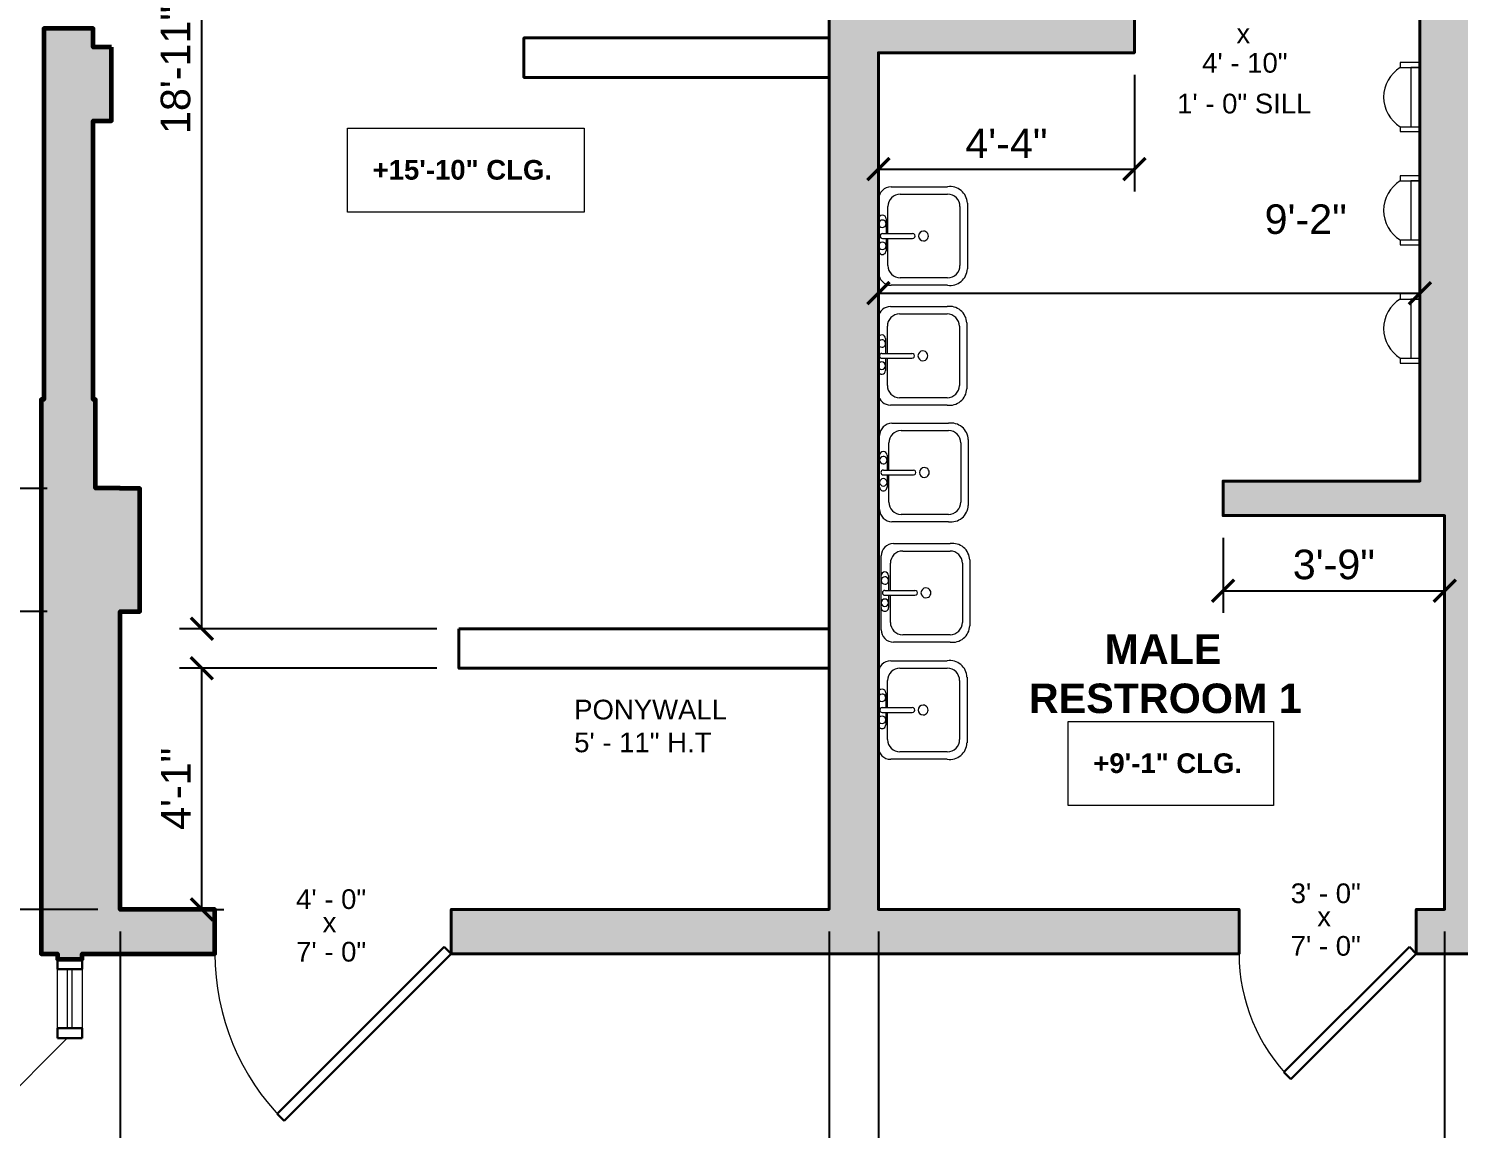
# Model space of a CAD drawing. Header units: inches. Extents: x -2078 to 106214, y -964 to 6385.
# Drawn here: x 17838.6 to 18129.1, y 4004.2 to 4227.8 of the extents above; entities that cross this region are included whole.
import ezdxf

# ---------------------------------------------------------------- set-up
doc = ezdxf.new("R2010")
doc.units = ezdxf.units.IN
doc.header["$MEASUREMENT"] = 0
for name, color, linetype, lineweight in [('A-ANNO', 2, 'Continuous', 5), ('A-ANNO-DIMS', 1, 'Continuous', 9), ('A-DOOR', 1, 'Continuous', 18), ('A-FIXT', 150, 'Continuous', 9), ('A-GLAZ-CURT', 52, 'Continuous', 9), ('A-GLAZ-CWMG', 51, 'Continuous', 9), ('A-WALL', 3, 'Continuous', 40)]:
    doc.layers.add(name, color=color, linetype=linetype, lineweight=lineweight)
doc.layers.add('A-HATCH', color=9, linetype='Continuous')
doc.styles.add('Arial_1', font='arial.ttf', dxfattribs={"height": 0.0625})
doc.styles.add('Arial_2', font='arial.ttf', dxfattribs={"height": 3})
doc.styles.add('Arial_B', font='arialbd.ttf', dxfattribs={"height": 4.5})
doc.styles.add('Arial_B_1', font='arialbd.ttf', dxfattribs={"height": 3})
doc.styles.add('Jay Cad', font='arial.ttf', dxfattribs={"height": 0.125})
doc.styles.add('JC', font='arial.ttf', dxfattribs={"height": 0.125})
doc.dimstyles.new('Jay Cad - DIMS', dxfattribs={"dimtxt": 0.125, "dimasz": 0.09375, "dimexe": 0.09375, "dimexo": 0.09375, "dimgap": 0.046875, "dimtad": 1, "dimdec": 1, "dimzin": 0, "dimdsep": 46, "dimlunit": 4, "dimtxsty": 'Jay Cad', "dimblk": 'ARCHTICK', "dimcen": 0.09, "dimclrd": 1, "dimclre": 1, "dimclrt": 256, "dimadec": 0, "dimazin": 0, "dimtfac": 1, "dimtdec": 1, "dimtofl": 0, "dimtmove": 1, "dimatfit": 3, "dimfxl": 1, "dimtolj": 1, "dimtzin": 0, "dimarcsym": 0})
doc.dimstyles.new('JC-DIMS', dxfattribs={"dimtxt": 0.125, "dimasz": 0.09375, "dimexe": 0.09375, "dimexo": 0.09375, "dimgap": 0.046875, "dimtad": 1, "dimdec": 1, "dimzin": 0, "dimdsep": 46, "dimlunit": 4, "dimtxsty": 'JC', "dimblk": 'ARCHTICK', "dimcen": 0.09, "dimclrd": 1, "dimclre": 1, "dimclrt": 256, "dimadec": 0, "dimazin": 0, "dimtfac": 1, "dimtdec": 1, "dimtofl": 0, "dimtmove": 1, "dimatfit": 3, "dimfxl": 1, "dimtolj": 1, "dimtzin": 0, "dimarcsym": 0})

# ---------------------------------------------------------------- blocks, each defined once
blk = doc.blocks.new('JC_DOOR_SINGLE PANEL - SINGLE DOOR-1530310-1st Floor Plan')
at = {"layer": 'A-DOOR', "lineweight": 30}
for p, q in [((-11.36, -37.03), (22.59, -3.09)), ((24, -4.5), (-9.94, -38.44)), ((22.59, -3.09), (24, -4.5)), ((-9.94, -38.44), (-11.36, -37.03))]:
    blk.add_line(p, q, dxfattribs=at)
at = {"layer": 'A-DOOR', "lineweight": 9}
blk.add_arc((24, -4.5), 48, 180, 225, dxfattribs=at)
blk = doc.blocks.new('JC_DOOR_SINGLE PANEL - SINGLE DOOR-1525193-1st Floor Plan')
at = {"layer": 'A-DOOR', "lineweight": 30}
for p, q in [((-8.87, -28.54), (16.59, -3.09)), ((18, -4.5), (-7.46, -29.96)), ((16.59, -3.09), (18, -4.5)), ((-7.46, -29.96), (-8.87, -28.54))]:
    blk.add_line(p, q, dxfattribs=at)
at = {"layer": 'A-DOOR', "lineweight": 9}
blk.add_arc((18, -4.5), 36, 180, 225, dxfattribs=at)
blk = doc.blocks.new('Door-Curtain-Wall-Double-Storefront - Door-Curtain-Wall-Double-Storefront-1541908-1st Floor Plan')
at = {"layer": 'A-DOOR', "lineweight": 9}
for p, q in [((-36, -0.5), (-10.54, -25.96)), ((36, -0.5), (10.54, -25.95))]:
    blk.add_line(p, q, dxfattribs=at)
for centre, start, end in [((-36, -0.5), 315, 360), ((36, -0.5), 180, 225)]:
    blk.add_arc(centre, 36, start, end, dxfattribs=at)
blk = doc.blocks.new('System Panel - Glazed-1726769-1st Floor Plan')
at = {"layer": 'A-GLAZ-CURT', "lineweight": 18}
for p, q in [((6, 0.5), (-6, 0.5)), ((-6, 0.5), (-6, -0.5)), ((6, -0.5), (6, 0.5)), ((-6, -0.5), (6, -0.5))]:
    blk.add_line(p, q, dxfattribs=at)
blk = doc.blocks.new('Rectangular Mullion - 2_5_ x 5_ rectangular-1541103-1st Floor Plan')
at = {"layer": 'A-GLAZ-CWMG', "lineweight": 30}
for p, q in [((-1, 2.5), (1, 2.5)), ((-1, -2.5), (-1, 2.5)), ((1, 2.5), (1, -2.5)), ((1, -2.5), (-1, -2.5))]:
    blk.add_line(p, q, dxfattribs=at)
blk = doc.blocks.new('Rectangular Mullion - 2_5_ x 5_ rectangular-1541110-1st Floor Plan')
at = {"layer": 'A-GLAZ-CWMG', "lineweight": 30}
for p, q in [((0, 2.5), (-2, 2.5)), ((-2, 2.5), (-2, -2.5)), ((0, -2.5), (0, 2.5)), ((-2, -2.5), (0, -2.5))]:
    blk.add_line(p, q, dxfattribs=at)
blk = doc.blocks.new('Rectangular Mullion - 2_5_ x 5_ rectangular-1726764-1st Floor Plan')
at = {"layer": 'A-GLAZ-CWMG'}
for p, q in [((-934.51, -34.03), (-934.51, -22.03)), ((-929.51, -22.03), (-929.51, -34.03))]:
    blk.add_line(p, q, dxfattribs=at)
blk = doc.blocks.new('JC_VANITY SINK - VANITY SINK-1632493-1st Floor Plan')
at = {"layer": 'A-FIXT'}
for p, q in [((-6.06, 10.91), (7.3, 10.91)), ((-5.38, 9.41), (6.62, 9.41)), ((-9.38, -4.59), (-9.38, 6.91)), ((-7.88, -2.72), (-7.88, 6.91)), ((9.12, 6.91), (9.12, -2.72)), ((10.62, 6.91), (10.62, -4.59)), ((0.12, -6.33), (0.12, -0.22)), ((1.12, -6.33), (1.12, -0.22)), ((0.12, -5.22), (-5.38, -5.22)), ((-2.88, -5.59), (0.12, -5.59)), ((6.62, -5.22), (1.12, -5.22)), ((1.12, -5.59), (3.62, -5.59))]:
    blk.add_line(p, q, dxfattribs=at)
for centre, radius, start, end in [((-5.91, 7.4), 3.51, 92.4502, 188.1497), ((-5.38, 6.91), 2.5, 90, 180), ((6.62, 6.91), 2.5, 360, 90), ((7.15, 7.4), 3.51, 351.8503, 87.5498), ((0.62, 2), 1, 360, 180), ((0.62, 2), 1, 180, 0), ((0.62, -0.22), 0.5, 360, 180), ((-5.38, -2.72), 2.5, 180, 270), ((6.62, -2.72), 2.5, 270, 360), ((-6.88, -4.59), 2.5, 180, 270), ((-2.88, -6.34), 0.75, 90, 270), ((-1.88, -6.34), 0.75, 360, 180), ((2.62, -6.34), 0.75, 0, 180), ((3.62, -6.34), 0.75, 270, 90), ((8.12, -4.59), 2.5, 270, 0), ((-1.88, -6.34), 0.75, 180, 0), ((0.62, -6.33), 0.5, 180, 0), ((2.62, -6.34), 0.75, 180, 0)]:
    blk.add_arc(centre, radius, start, end, dxfattribs=at)
blk = doc.blocks.new('JC_VANITY SINK - VANITY SINK-V9-1st Floor Plan')
at = {"layer": 'A-FIXT'}
for p, q in [((-6.06, 10.91), (7.3, 10.91)), ((-5.38, 9.41), (6.62, 9.41)), ((-9.38, -4.59), (-9.38, 6.91)), ((-7.88, -2.72), (-7.88, 6.91)), ((9.12, 6.91), (9.12, -2.72)), ((10.62, 6.91), (10.62, -4.59)), ((0.12, -6.33), (0.12, -0.22)), ((1.12, -6.33), (1.12, -0.22)), ((0.12, -5.22), (-5.38, -5.22)), ((-2.88, -5.59), (0.12, -5.59)), ((6.62, -5.22), (1.12, -5.22)), ((1.12, -5.59), (3.62, -5.59)), ((8.12, -7.09), (-6.88, -7.09)), ((3.62, -7.09), (-2.88, -7.09))]:
    blk.add_line(p, q, dxfattribs=at)
for centre, radius, start, end in [((-5.91, 7.4), 3.51, 92.4502, 188.1497), ((-5.38, 6.91), 2.5, 90, 180), ((6.62, 6.91), 2.5, 360, 90), ((7.15, 7.4), 3.51, 351.8503, 87.5498), ((0.62, 2), 1, 360, 180), ((0.62, 2), 1, 180, 0), ((0.62, -0.22), 0.5, 360, 180), ((-5.38, -2.72), 2.5, 180, 270), ((6.62, -2.72), 2.5, 270, 360), ((-6.88, -4.59), 2.5, 180, 270), ((-2.88, -6.34), 0.75, 90, 270), ((-1.88, -6.34), 0.75, 360, 180), ((2.62, -6.34), 0.75, 0, 180), ((3.62, -6.34), 0.75, 270, 90), ((8.12, -4.59), 2.5, 270, 0), ((-1.88, -6.34), 0.75, 180, 0), ((0.62, -6.33), 0.5, 180, 0), ((2.62, -6.34), 0.75, 180, 0)]:
    blk.add_arc(centre, radius, start, end, dxfattribs=at)
blk = doc.blocks.new('JC_VANITY SINK - VANITY SINK-V10-1st Floor Plan')
at = {"layer": 'A-FIXT'}
for p, q in [((-6.06, 10.91), (7.3, 10.91)), ((-5.38, 9.41), (6.62, 9.41)), ((-9.38, -4.59), (-9.38, 6.91)), ((-7.88, -2.72), (-7.88, 6.91)), ((9.12, 6.91), (9.12, -2.72)), ((10.62, 6.91), (10.62, -4.59)), ((0.12, -6.33), (0.12, -0.22)), ((1.12, -6.33), (1.12, -0.22)), ((0.12, -5.22), (-5.38, -5.22)), ((-2.88, -5.59), (0.12, -5.59)), ((6.62, -5.22), (1.12, -5.22)), ((1.12, -5.59), (3.62, -5.59))]:
    blk.add_line(p, q, dxfattribs=at)
for centre, radius, start, end in [((-5.91, 7.4), 3.51, 92.4502, 188.1497), ((-5.38, 6.91), 2.5, 90, 180), ((6.62, 6.91), 2.5, 360, 90), ((7.15, 7.4), 3.51, 351.8503, 87.5498), ((0.62, 2), 1, 360, 180), ((0.62, 2), 1, 180, 0), ((0.62, -0.22), 0.5, 360, 180), ((-5.38, -2.72), 2.5, 180, 270), ((6.62, -2.72), 2.5, 270, 360), ((-6.88, -4.59), 2.5, 180, 260.9103), ((-2.88, -6.34), 0.75, 90, 259.4253), ((-1.88, -6.34), 0.75, 360, 180), ((2.62, -6.34), 0.75, 0, 180), ((3.62, -6.34), 0.75, 280.5747, 90), ((8.12, -4.59), 2.5, 279.0897, 0), ((-1.88, -6.34), 0.75, 180, 259.4253), ((-1.88, -6.34), 0.75, 280.5747, 0), ((0.62, -6.33), 0.5, 180, 0), ((2.62, -6.34), 0.75, 180, 259.4253), ((2.62, -6.34), 0.75, 280.5747, 0)]:
    blk.add_arc(centre, radius, start, end, dxfattribs=at)
blk = doc.blocks.new('M_Urinal-Wall-3D - M_Urinal-Wall-3D-1633747-1st Floor Plan')
at = {"layer": 'A-FIXT'}
for p, q in [((-10.29, 9.5), (-11.29, 9.5)), ((-11.29, 9.5), (-11.29, 5.5)), ((-10.29, 9.5), (-10.29, 5.5)), ((2.73, 9.5), (1.71, 9.5)), ((1.71, 9.5), (1.71, 5.5)), ((2.73, 5.5), (2.73, 9.5)), ((-10.29, 7.35), (-10.29, 5.5)), ((1.71, 7.35), (-10.29, 7.35)), ((1.71, 5.5), (1.71, 7.35))]:
    blk.add_line(p, q, dxfattribs=at)
blk.add_arc((-4.29, 5.89), 7, 31.0027, 148.9973, dxfattribs=at)
blk = doc.blocks.new('_ArchTick')
at = {"color": 0, "linetype": 'ByBlock', "const_width": 0.15}
blk.add_lwpolyline([(-0.5, -0.5), (0.5, 0.5)], dxfattribs=at)
blk = doc.blocks.new('*D1091')
at = {"layer": 'A-ANNO-DIMS', "color": 1, "lineweight": -2, "transparency": 16777216}
for p, q in [((18011.14, 4175.19), (18011.14, 4169.54)), ((18011.14, 4174.04), (18121.14, 4174.04)), ((18121.14, 4175.19), (18121.14, 4169.54))]:
    blk.add_line(p, q, dxfattribs=at)
at = {"layer": 'Defpoints', "color": 0, "transparency": 16777216}
for p in [(18011.14, 4179.69), (18121.14, 4179.69), (18121.14, 4174.04)]:
    blk.add_point(p, dxfattribs=at)
at = {"layer": 'A-ANNO-DIMS', "color": 1, "lineweight": -2, "transparency": 16777216, "xscale": 4.5, "yscale": 4.5, "zscale": 4.5, "rotation": 180}
blk.add_blockref('_ArchTick', (18011.14, 4174.04), dxfattribs=at)
at = {"layer": 'A-ANNO-DIMS', "color": 1, "lineweight": -2, "transparency": 16777216, "xscale": 4.5, "yscale": 4.5, "zscale": 4.5}
blk.add_blockref('_ArchTick', (18121.14, 4174.04), dxfattribs=at)
at = {"layer": 'A-ANNO-DIMS', "transparency": 16777216, "insert": (18089.58, 4192.08), "char_height": 6, "width": 0.4008, "attachment_point": 1, "line_spacing_factor": 0.941778, "style": 'JC'}
blk.add_mtext('\\A1;9\'-2"', dxfattribs=at)
blk = doc.blocks.new('*D1099')
at = {"layer": 'A-ANNO-DIMS', "color": 1, "lineweight": -2, "transparency": 16777216}
for p, q in [((17857.14, 4044.38), (17857.14, 3960.16)), ((18001.14, 4044.38), (18001.14, 3960.16)), ((17857.14, 3964.66), (18001.14, 3964.66))]:
    blk.add_line(p, q, dxfattribs=at)
at = {"layer": 'Defpoints', "color": 0, "transparency": 16777216}
for p in [(17857.14, 4048.88), (18001.14, 4048.88), (18001.14, 3964.66)]:
    blk.add_point(p, dxfattribs=at)
at = {"layer": 'A-ANNO-DIMS', "color": 1, "lineweight": -2, "transparency": 16777216, "xscale": 4.5, "yscale": 4.5, "zscale": 4.5, "rotation": 180}
blk.add_blockref('_ArchTick', (17857.14, 3964.66), dxfattribs=at)
at = {"layer": 'A-ANNO-DIMS', "color": 1, "lineweight": -2, "transparency": 16777216, "xscale": 4.5, "yscale": 4.5, "zscale": 4.5}
blk.add_blockref('_ArchTick', (18001.14, 3964.66), dxfattribs=at)
at = {"layer": 'A-ANNO-DIMS', "transparency": 16777216, "insert": (17929.14, 3969.92), "char_height": 6, "width": 0.4874, "attachment_point": 5, "style": 'JC'}
blk.add_mtext("\\A1;12'", dxfattribs=at)
blk = doc.blocks.new('*D1101')
at = {"layer": 'A-ANNO-DIMS', "color": 1, "lineweight": -2, "transparency": 16777216}
for p, q in [((18011.14, 4044.38), (18011.14, 3960.16)), ((18126.14, 4044.38), (18126.14, 3960.16)), ((18011.14, 3964.66), (18126.14, 3964.66))]:
    blk.add_line(p, q, dxfattribs=at)
at = {"layer": 'Defpoints', "color": 0, "transparency": 16777216}
for p in [(18011.14, 4048.88), (18126.14, 4048.88), (18126.14, 3964.66)]:
    blk.add_point(p, dxfattribs=at)
at = {"layer": 'A-ANNO-DIMS', "color": 1, "lineweight": -2, "transparency": 16777216, "xscale": 4.5, "yscale": 4.5, "zscale": 4.5, "rotation": 180}
blk.add_blockref('_ArchTick', (18011.14, 3964.66), dxfattribs=at)
at = {"layer": 'A-ANNO-DIMS', "color": 1, "lineweight": -2, "transparency": 16777216, "xscale": 4.5, "yscale": 4.5, "zscale": 4.5}
blk.add_blockref('_ArchTick', (18126.14, 3964.66), dxfattribs=at)
at = {"layer": 'A-ANNO-DIMS', "transparency": 16777216, "insert": (18068.64, 3969.98), "char_height": 6, "width": 0.4008, "attachment_point": 5, "style": 'JC'}
blk.add_mtext('\\A1;9\'-7"', dxfattribs=at)
blk = doc.blocks.new('*D1179')
at = {"layer": 'A-ANNO-DIMS', "color": 1, "lineweight": -2, "transparency": 16777216}
for p, q in [((17842.29, 4134.39), (17822.04, 4134.39)), ((17826.54, 4109.39), (17826.54, 4134.39)), ((17842.29, 4109.39), (17822.04, 4109.39))]:
    blk.add_line(p, q, dxfattribs=at)
at = {"layer": 'Defpoints', "color": 0, "transparency": 16777216}
for p in [(17826.54, 4134.39), (17846.79, 4134.39), (17846.79, 4109.39)]:
    blk.add_point(p, dxfattribs=at)
at = {"layer": 'A-ANNO-DIMS', "color": 1, "lineweight": -2, "transparency": 16777216, "xscale": 4.5, "yscale": 4.5, "zscale": 4.5}
for p, rotation in [((17826.54, 4134.39), 90), ((17826.54, 4109.39), 270)]:
    blk.add_blockref('_ArchTick', p, dxfattribs=dict(at, rotation=rotation))
at = {"layer": 'A-ANNO-DIMS', "transparency": 16777216, "insert": (17821.28, 4121.89), "char_height": 6, "width": 0.4008, "attachment_point": 5, "rotation": 90, "style": 'JC'}
blk.add_mtext('\\A1;2\'-1"', dxfattribs=at)
blk = doc.blocks.new('*D1181')
at = {"layer": 'A-ANNO-DIMS', "color": 1, "lineweight": -2, "transparency": 16777216}
for p, q in [((17921.46, 4097.88), (17869.23, 4097.88)), ((17873.73, 4048.88), (17873.73, 4097.88)), ((17872.57, 4048.88), (17878.23, 4048.88))]:
    blk.add_line(p, q, dxfattribs=at)
at = {"layer": 'Defpoints', "color": 0, "transparency": 16777216}
for p in [(17873.73, 4097.88), (17925.96, 4097.88), (17868.07, 4048.88)]:
    blk.add_point(p, dxfattribs=at)
at = {"layer": 'A-ANNO-DIMS', "color": 1, "lineweight": -2, "transparency": 16777216, "xscale": 4.5, "yscale": 4.5, "zscale": 4.5}
for p, rotation in [((17873.73, 4097.88), 90), ((17873.73, 4048.88), 270)]:
    blk.add_blockref('_ArchTick', p, dxfattribs=dict(at, rotation=rotation))
at = {"layer": 'A-ANNO-DIMS', "transparency": 16777216, "insert": (17868.47, 4073.38), "char_height": 6, "width": 0.4008, "attachment_point": 5, "rotation": 90, "style": 'JC'}
blk.add_mtext('\\A1;4\'-1"', dxfattribs=at)
blk = doc.blocks.new('*D1183')
at = {"layer": 'A-ANNO-DIMS', "color": 1, "lineweight": -2, "transparency": 16777216}
for p, q in [((17953.96, 4332.88), (17869.23, 4332.88)), ((17873.73, 4105.88), (17873.73, 4332.88)), ((17921.46, 4105.88), (17869.23, 4105.88))]:
    blk.add_line(p, q, dxfattribs=at)
at = {"layer": 'Defpoints', "color": 0, "transparency": 16777216}
for p in [(17873.73, 4332.88), (17958.46, 4332.88), (17925.96, 4105.88)]:
    blk.add_point(p, dxfattribs=at)
at = {"layer": 'A-ANNO-DIMS', "color": 1, "lineweight": -2, "transparency": 16777216, "xscale": 4.5, "yscale": 4.5, "zscale": 4.5}
for p, rotation in [((17873.73, 4332.88), 90), ((17873.73, 4105.88), 270)]:
    blk.add_blockref('_ArchTick', p, dxfattribs=dict(at, rotation=rotation))
at = {"layer": 'A-ANNO-DIMS', "transparency": 16777216, "insert": (17868.42, 4219.38), "char_height": 6, "width": 0.5739, "attachment_point": 5, "rotation": 90, "style": 'JC'}
blk.add_mtext('\\A1;18\'-11"', dxfattribs=at)
blk = doc.blocks.new('*D1199')
at = {"layer": 'A-ANNO-DIMS', "color": 1, "lineweight": -2, "transparency": 16777216}
for p, q in [((18063.14, 4218.38), (18063.14, 4194.73)), ((18011.14, 4200.39), (18011.14, 4194.73)), ((18011.14, 4199.23), (18063.14, 4199.23))]:
    blk.add_line(p, q, dxfattribs=at)
at = {"layer": 'Defpoints', "color": 0, "transparency": 16777216}
for p in [(18063.14, 4222.88), (18011.14, 4204.89), (18063.14, 4199.23)]:
    blk.add_point(p, dxfattribs=at)
at = {"layer": 'A-ANNO-DIMS', "color": 1, "lineweight": -2, "transparency": 16777216, "xscale": 4.5, "yscale": 4.5, "zscale": 4.5, "rotation": 180}
blk.add_blockref('_ArchTick', (18011.14, 4199.23), dxfattribs=at)
at = {"layer": 'A-ANNO-DIMS', "color": 1, "lineweight": -2, "transparency": 16777216, "xscale": 4.5, "yscale": 4.5, "zscale": 4.5}
blk.add_blockref('_ArchTick', (18063.14, 4199.23), dxfattribs=at)
at = {"layer": 'A-ANNO-DIMS', "transparency": 16777216, "insert": (18037.14, 4204.48), "char_height": 6, "width": 0.4008, "attachment_point": 5, "style": 'JC'}
blk.add_mtext('\\A1;4\'-4"', dxfattribs=at)
blk = doc.blocks.new('*D1201')
at = {"layer": 'A-ANNO-DIMS', "color": 1, "lineweight": -2, "transparency": 16777216}
for p, q in [((18081.14, 4124.38), (18081.14, 4109.1)), ((18126.14, 4114.75), (18126.14, 4109.1)), ((18081.14, 4113.6), (18126.14, 4113.6))]:
    blk.add_line(p, q, dxfattribs=at)
at = {"layer": 'Defpoints', "color": 0, "transparency": 16777216}
for p in [(18081.14, 4128.88), (18126.14, 4119.25), (18126.14, 4113.6)]:
    blk.add_point(p, dxfattribs=at)
at = {"layer": 'A-ANNO-DIMS', "color": 1, "lineweight": -2, "transparency": 16777216, "xscale": 4.5, "yscale": 4.5, "zscale": 4.5, "rotation": 180}
blk.add_blockref('_ArchTick', (18081.14, 4113.6), dxfattribs=at)
at = {"layer": 'A-ANNO-DIMS', "color": 1, "lineweight": -2, "transparency": 16777216, "xscale": 4.5, "yscale": 4.5, "zscale": 4.5}
blk.add_blockref('_ArchTick', (18126.14, 4113.6), dxfattribs=at)
at = {"layer": 'A-ANNO-DIMS', "transparency": 16777216, "insert": (18103.64, 4118.91), "char_height": 6, "width": 0.4008, "attachment_point": 5, "style": 'JC'}
blk.add_mtext('\\A1;3\'-9"', dxfattribs=at)
blk = doc.blocks.new('JC- existing door Tag_quad - JC- existing door Tag_quad-839775-1st Floor Plan')
at = {"layer": 'A-ANNO', "insert": (-0.0234, 0.0378), "char_height": 0.0625, "width": 0.0505, "attachment_point": 1, "style": 'Arial_1', "bg_fill": 3, "box_fill_scale": 1.25, "bg_fill_color": 256, "bg_fill_true_color": 13158600, "bg_fill_transparency": 0}
blk.add_mtext('x', dxfattribs=at)
blk = doc.blocks.new('*D1227')
at = {"layer": 'A-ANNO', "color": 1, "lineweight": -2, "transparency": 16777216}
for p, q in [((17836.64, 4039.88), (17599.76, 4039.88)), ((17604.26, 4039.88), (17604.26, 3931.88)), ((17719.2, 3931.88), (17599.76, 3931.88))]:
    blk.add_line(p, q, dxfattribs=at)
at = {"layer": 'Defpoints', "color": 0, "transparency": 16777216}
for p in [(17841.14, 4039.88), (17604.26, 3931.88), (17723.7, 3931.88)]:
    blk.add_point(p, dxfattribs=at)
at = {"layer": 'A-ANNO', "color": 1, "lineweight": -2, "transparency": 16777216, "xscale": 4.5, "yscale": 4.5, "zscale": 4.5}
for p, rotation in [((17604.26, 4039.88), 90), ((17604.26, 3931.88), 270)]:
    blk.add_blockref('_ArchTick', p, dxfattribs=dict(at, rotation=rotation))
at = {"layer": 'A-ANNO', "transparency": 16777216, "insert": (17598.95, 3985.88), "char_height": 6, "attachment_point": 5, "rotation": 90, "style": 'Jay Cad'}
blk.add_mtext("\\A1;9'", dxfattribs=at)
blk = doc.blocks.new('*D1229')
at = {"layer": 'A-ANNO', "color": 1, "lineweight": -2, "transparency": 16777216}
for p, q in [((17847.89, 4433.88), (17600.73, 4433.88)), ((17605.23, 4433.88), (17605.23, 4048.88)), ((17852.64, 4048.88), (17600.73, 4048.88))]:
    blk.add_line(p, q, dxfattribs=at)
at = {"layer": 'Defpoints', "color": 0, "transparency": 16777216}
for p in [(17852.39, 4433.88), (17605.23, 4048.88), (17857.14, 4048.88)]:
    blk.add_point(p, dxfattribs=at)
at = {"layer": 'A-ANNO', "color": 1, "lineweight": -2, "transparency": 16777216, "xscale": 4.5, "yscale": 4.5, "zscale": 4.5}
for p, rotation in [((17605.23, 4433.88), 90), ((17605.23, 4048.88), 270)]:
    blk.add_blockref('_ArchTick', p, dxfattribs=dict(at, rotation=rotation))
at = {"layer": 'A-ANNO', "transparency": 16777216, "insert": (17599.92, 4241.38), "char_height": 6, "attachment_point": 5, "rotation": 90, "style": 'Jay Cad'}
blk.add_mtext('\\A1;32\'-1"', dxfattribs=at)
blk = doc.blocks.new('*D1235')
at = {"layer": 'A-ANNO', "color": 1, "lineweight": -2, "transparency": 16777216}
for p, q in [((17847.89, 4519.88), (17568.51, 4519.88)), ((17573.01, 3679.88), (17573.01, 4519.88)), ((17847.2, 3679.88), (17568.51, 3679.88))]:
    blk.add_line(p, q, dxfattribs=at)
at = {"layer": 'Defpoints', "color": 0, "transparency": 16777216}
for p in [(17573.01, 4519.88), (17852.39, 4519.88), (17851.7, 3679.88)]:
    blk.add_point(p, dxfattribs=at)
at = {"layer": 'A-ANNO', "color": 1, "lineweight": -2, "transparency": 16777216, "xscale": 4.5, "yscale": 4.5, "zscale": 4.5}
for p, rotation in [((17573.01, 4519.88), 90), ((17573.01, 3679.88), 270)]:
    blk.add_blockref('_ArchTick', p, dxfattribs=dict(at, rotation=rotation))
at = {"layer": 'A-ANNO', "transparency": 16777216, "insert": (17567.7, 4099.88), "char_height": 6, "attachment_point": 5, "rotation": 90, "style": 'Jay Cad'}
blk.add_mtext("\\A1;70'", dxfattribs=at)
blk = doc.blocks.new('JC- existing door Tag_quad_sill - JC- existing door Tag_quad_sill-1728298-1st Floor Plan')
at = {"layer": 'A-ANNO', "insert": (-0.0234, 0.0378), "char_height": 0.0625, "width": 0.0505, "attachment_point": 1, "style": 'Arial_1', "bg_fill": 2}
blk.add_mtext('x', dxfattribs=at)

msp = doc.modelspace()

# ---------------------------------------------------------------- hatches: boundary and pattern name
at = {"layer": 'A-HATCH'}
h = msp.add_hatch(color=256, dxfattribs=at)
h.dxf.hatch_style = 1
h.paths.add_polyline_path([(17851.635, 4209.032), (17855.414, 4209.032), (17855.414, 4224.032), (17851.635, 4224.032), (17851.635, 4227.782), (17841.635, 4227.782), (17841.635, 4152.469), (17841.135, 4152.469), (17841.135, 4039.88), (17844.414, 4039.88), (17844.414, 4038.755), (17849.414, 4038.755), (17849.414, 4039.88), (17876.385, 4039.88), (17876.385, 4048.88), (17857.135, 4048.88), (17857.135, 4109.394), (17861.135, 4109.394), (17861.135, 4134.394), (17857.135, 4134.394), (17857.135, 4134.469), (17852.135, 4134.469), (17852.135, 4152.469), (17851.635, 4152.469)])

# ---------------------------------------------------------------- linework, layer by layer
at = {"layer": 'A-ANNO', "flags": 128}
for points in [[(17903.299, 4207.558), (17951.385, 4207.558), (17951.385, 4190.489), (17903.299, 4190.489)], [(18049.661, 4087.036), (18091.397, 4087.036), (18091.397, 4069.968), (18049.661, 4069.968)]]:
    msp.add_lwpolyline(points, close=True, dxfattribs=at)
at = {"layer": 'A-WALL'}
msp.add_line((18001.135, 4217.88), (18001.135, 4225.88), dxfattribs=at)
at = {"layer": 'A-WALL', "lineweight": 60}
msp.add_lwpolyline([(17855.414, 4224.032), (17851.635, 4224.032), (17851.635, 4227.782), (17841.635, 4227.782), (17841.635, 4152.469), (17841.135, 4152.469), (17841.135, 4039.88), (17844.414, 4039.88), (17844.414, 4038.755), (17849.414, 4038.755), (17849.414, 4039.88), (17876.385, 4039.88), (17876.385, 4048.88), (17857.135, 4048.88), (17857.135, 4109.394), (17861.135, 4109.394), (17861.135, 4134.394), (17857.135, 4134.394), (17857.135, 4134.469), (17852.135, 4134.469), (17852.135, 4152.469), (17851.635, 4152.469), (17851.635, 4209.032), (17855.414, 4209.032)], close=True, dxfattribs=at)
at = {"layer": 'A-WALL'}
msp.add_lwpolyline([(17925.956, 4105.88), (17925.956, 4097.88), (18001.135, 4097.88), (18001.135, 4105.88)], close=True, dxfattribs=at)

# ---------------------------------------------------------------- block references
at = {"layer": 'A-ANNO', "xscale": 64, "yscale": 64, "zscale": 64}
msp.add_blockref('JC- existing door Tag_quad_sill - JC- existing door Tag_quad_sill-1728298-1st Floor Plan', (18085.356, 4226.377), dxfattribs=at)
at = {"layer": 'A-DOOR'}
for name, p in [('JC_DOOR_SINGLE PANEL - SINGLE DOOR-1530310-1st Floor Plan', (17900.385, 4044.38)), ('JC_DOOR_SINGLE PANEL - SINGLE DOOR-1525193-1st Floor Plan', (18102.385, 4044.38))]:
    msp.add_blockref(name, p, dxfattribs=at)
at = {"layer": 'A-DOOR', "rotation": 269.9999999999999}
msp.add_blockref('Door-Curtain-Wall-Double-Storefront - Door-Curtain-Wall-Double-Storefront-1541908-1st Floor Plan', (17846.914, 3986.759), dxfattribs=at)
at = {"layer": 'A-FIXT'}
for name, p, rotation in [('M_Urinal-Wall-3D - M_Urinal-Wall-3D-1633747-1st Floor Plan', (18126.635, 4218.154), 89.9999999999999), ('M_Urinal-Wall-3D - M_Urinal-Wall-3D-1633747-1st Floor Plan', (18126.635, 4195.154), 89.9999999999999), ('JC_VANITY SINK - VANITY SINK-V9-1st Floor Plan', (18018.297, 4186.274), 270.0000000000001), ('M_Urinal-Wall-3D - M_Urinal-Wall-3D-1633747-1st Floor Plan', (18126.635, 4171.154), 89.9999999999999), ('JC_VANITY SINK - VANITY SINK-V10-1st Floor Plan', (18018.176, 4161.94), 270.0000000000001), ('JC_VANITY SINK - VANITY SINK-V9-1st Floor Plan', (18018.477, 4138.248), 270.0000000000001), ('JC_VANITY SINK - VANITY SINK-V9-1st Floor Plan', (18018.79, 4113.801), 270.0000000000001), ('JC_VANITY SINK - VANITY SINK-1632493-1st Floor Plan', (18018.227, 4089.998), 270.0000000000001)]:
    msp.add_blockref(name, p, dxfattribs=dict(at, rotation=rotation))
at = {"layer": 'A-GLAZ-CURT', "rotation": 269.9999999999999}
msp.add_blockref('System Panel - Glazed-1726769-1st Floor Plan', (17846.914, 4030.755), dxfattribs=at)
at = {"layer": 'A-GLAZ-CWMG', "rotation": 89.99999999999991}
msp.add_blockref('Rectangular Mullion - 2_5_ x 5_ rectangular-1541110-1st Floor Plan', (17846.914, 4038.755), dxfattribs=at)
at = {"layer": 'A-GLAZ-CWMG'}
msp.add_blockref('Rectangular Mullion - 2_5_ x 5_ rectangular-1726764-1st Floor Plan', (18778.924, 4058.787), dxfattribs=at)
at = {"layer": 'A-GLAZ-CWMG', "extrusion": (0, 0, -1), "rotation": 270.0000000000001}
msp.add_blockref('Rectangular Mullion - 2_5_ x 5_ rectangular-1541103-1st Floor Plan', (-17846.914, 4023.755), dxfattribs=at)

# ---------------------------------------------------------------- texts
at = {"layer": 'A-ANNO', "attachment_point": 1}
for s, insert, char_height, width, style in [('1\' - 0" SILL', (18071.806, 4214.56), 4, 34.138, 'Arial_2'), ('+15\'-10" CLG.', (17908.419, 4201.104), 4, 45.652, 'Arial_B_1'), ('\\pi17.5478;MALE \\P\\pi2.19377;RESTROOM 1', (18039.508, 4104.762), 6, 57.83093, 'Arial_B'), ('PONYWALL', (17949.35, 4091.472), 4, 39.39, 'Arial_2'), ('5\' - 11" H.T', (17949.35, 4084.806), 4, 35.148, 'Arial_2'), ('+9\'-1" CLG.', (18054.781, 4080.583), 4, 37.976, 'Arial_B_1')]:
    msp.add_mtext(s, dxfattribs=dict(at, insert=insert, char_height=char_height, width=width, style=style))

# ---------------------------------------------------------------- dimensions: what is measured, and where the dimension line sits
at = {"layer": 'A-ANNO'}
for base, p1, p2, picture, middle in [((17573.009, 4519.88), (17851.703, 3679.88), (17852.385, 4519.88), '*D1235', (17567.696, 4099.88)), ((17605.234, 4048.88), (17852.385, 4433.88), (17857.135, 4048.88), '*D1229', (17599.919, 4241.38)), ((17604.263, 3931.88), (17841.135, 4039.88), (17723.703, 3931.88), '*D1227', (17598.95, 3985.88))]:
    dim = msp.add_linear_dim(base=base, p1=p1, p2=p2, angle=90, dimstyle='Jay Cad - DIMS', dxfattribs=at)
    dim.commit()
    dim.dimension.update_dxf_attribs({"geometry": picture, "text_midpoint": middle})
at = {"layer": 'A-ANNO-DIMS'}
for base, p1, p2, picture, middle in [((17873.731, 4332.88), (17925.956, 4105.88), (17958.456, 4332.88), '*D1183', (17868.417, 4219.38)), ((17826.541, 4134.394), (17846.788, 4109.394), (17846.788, 4134.394), '*D1179', (17821.279, 4121.894)), ((17873.731, 4097.88), (17868.074, 4048.88), (17925.956, 4097.88), '*D1181', (17868.468, 4073.38))]:
    dim = msp.add_linear_dim(base=base, p1=p1, p2=p2, angle=90, dimstyle='JC-DIMS', dxfattribs=at)
    dim.commit()
    dim.dimension.update_dxf_attribs({"geometry": picture, "text_midpoint": middle})
for base, p1, p2, picture, middle in [((18063.135, 4199.23), (18011.135, 4204.887), (18063.135, 4222.88), '*D1199', (18037.135, 4204.48)), ((18126.135, 4113.598), (18081.135, 4128.88), (18126.135, 4119.254), '*D1201', (18103.635, 4118.913)), ((18001.135, 3964.662), (17857.135, 4048.88), (18001.135, 4048.88), '*D1099', (17929.135, 3969.925)), ((18126.135, 3964.662), (18011.135, 4048.88), (18126.135, 4048.88), '*D1101', (18068.635, 3969.976))]:
    dim = msp.add_linear_dim(base=base, p1=p1, p2=p2, dimstyle='JC-DIMS', dxfattribs=at)
    dim.commit()
    dim.dimension.update_dxf_attribs({"geometry": picture, "text_midpoint": middle})
dim = msp.add_linear_dim(base=(18121.135, 4174.037), p1=(18011.135, 4179.694), p2=(18121.135, 4179.694), dimstyle='JC-DIMS', dxfattribs=at)
dim.commit()
dim.dimension.update_dxf_attribs({"geometry": '*D1091', "text_midpoint": (18097.559, 4181.826), "dimtype": 160})

# ---------------------------------------------------------------- next in the draw order: linework, layer by layer
at = {"layer": 'A-WALL'}
for points in [[(18001.135, 4105.88), (18001.135, 4217.88), (17939.135, 4217.88), (17939.135, 4225.88), (18001.135, 4225.88), (18001.135, 4332.88), (17958.456, 4332.88), (17958.456, 4392.931), (17989.414, 4392.931), (17989.414, 4389.931), (17964.456, 4389.931), (17964.456, 4345.88), (18085.414, 4345.88), (18085.414, 4421.575), (18097.414, 4421.575), (18097.414, 4443.575)], [(18063.135, 4229.88), (18063.135, 4222.88), (18011.135, 4222.88), (18011.135, 4048.88), (18084.385, 4048.88), (18084.385, 4039.88), (17924.385, 4039.88), (17924.385, 4048.88), (18001.135, 4048.88), (18001.135, 4097.88)]]:
    msp.add_lwpolyline(points, dxfattribs=at)

# ---------------------------------------------------------------- next in the draw order: block references
at = {"layer": 'A-ANNO', "xscale": 64, "yscale": 64, "zscale": 64}
for p in [(17899.762, 4045.832), (18101.762, 4047.026)]:
    msp.add_blockref('JC- existing door Tag_quad - JC- existing door Tag_quad-839775-1st Floor Plan', p, dxfattribs=at)

# ---------------------------------------------------------------- next in the draw order: texts
at = {"layer": 'A-ANNO', "insert": (18076.896, 4222.832), "char_height": 4, "width": 21.816, "attachment_point": 1, "style": 'Arial_2'}
msp.add_mtext('4\' - 10"', dxfattribs=at)

# ---------------------------------------------------------------- next in the draw order: hatches: boundary and pattern name
at = {"layer": 'A-HATCH'}
h = msp.add_hatch(color=256, dxfattribs=at)
h.dxf.hatch_style = 1
h.paths.add_polyline_path([(18063.135, 4229.88), (18059.135, 4229.88), (18059.135, 4234.285), (18058.135, 4234.285), (18058.135, 4229.88), (18011.135, 4229.88), (18011.135, 4263.498), (18058.135, 4263.498), (18058.135, 4258.285), (18059.135, 4258.285), (18059.135, 4263.498), (18085.047, 4263.498), (18085.047, 4264.498), (18011.135, 4264.498), (18011.135, 4331.88), (18121.135, 4331.88), (18121.135, 4135.88), (18081.135, 4135.88), (18081.135, 4128.88), (18126.135, 4128.88), (18126.135, 4048.88), (18120.385, 4048.88), (18120.385, 4039.88), (18163.385, 4039.88), (18163.385, 4048.88), (18132.135, 4048.88), (18132.135, 4154.38), (18140.16, 4154.38), (18140.16, 4155.38), (18132.135, 4155.38), (18132.135, 4232.88), (18188.473, 4232.88), (18188.473, 4155.38), (18170.16, 4155.38), (18170.16, 4154.38), (18191.113, 4154.38), (18191.113, 4155.38), (18189.473, 4155.38), (18189.473, 4232.88), (18223.135, 4232.88), (18223.135, 4155.38), (18221.113, 4155.38), (18221.113, 4154.38), (18223.135, 4154.38), (18223.135, 4096.21), (18185.104, 4096.21), (18185.104, 4095.21), (18223.135, 4095.21), (18223.135, 4048.88), (18199.385, 4048.88), (18199.385, 4039.88), (18237.135, 4039.88), (18237.135, 4048.88), (18229.135, 4048.88), (18229.135, 4243.63), (18223.135, 4243.63), (18223.135, 4240.88), (18132.135, 4240.88), (18132.135, 4333.88), (18223.135, 4333.88), (18223.135, 4325.63), (18229.135, 4325.63), (18229.135, 4333.88), (18229.414, 4333.88), (18229.414, 4444.575), (18216.414, 4444.575), (18216.414, 4442.575), (18156.914, 4442.575), (18156.914, 4434.575), (18216.414, 4434.575), (18216.414, 4341.88), (18106.414, 4341.88), (18106.414, 4434.575), (18114.914, 4434.575), (18114.914, 4442.575), (18106.414, 4442.575), (18106.414, 4452.575), (18091.914, 4452.575), (18091.914, 4443.575), (18097.414, 4443.575), (18097.414, 4421.575), (18085.414, 4421.575), (18085.414, 4345.88), (17964.456, 4345.88), (17964.456, 4389.931), (17989.414, 4389.931), (17989.414, 4392.931), (17958.456, 4392.931), (17958.456, 4332.88), (18001.135, 4332.88), (18001.135, 4225.88), (18001.135, 4217.88), (18001.135, 4105.88), (18001.135, 4097.88), (18001.135, 4048.88), (17924.385, 4048.88), (17924.385, 4039.88), (18084.385, 4039.88), (18084.385, 4048.88), (18011.135, 4048.88), (18011.135, 4222.88), (18063.135, 4222.88)])

# ---------------------------------------------------------------- next in the draw order: linework, layer by layer
at = {"layer": 'A-WALL'}
msp.add_lwpolyline([(18163.385, 4039.88), (18120.385, 4039.88), (18120.385, 4048.88), (18126.135, 4048.88), (18126.135, 4128.88), (18081.135, 4128.88), (18081.135, 4135.88), (18121.135, 4135.88), (18121.135, 4331.88)], dxfattribs=at)

# ---------------------------------------------------------------- next in the draw order: texts
at = {"layer": 'A-ANNO', "char_height": 4, "width": 17.978, "attachment_point": 1, "style": 'Arial_2'}
for s, insert in [('3\' - 0"', (18094.876, 4054.163)), ('4\' - 0"', (17892.876, 4052.969)), ('7\' - 0"', (17892.876, 4042.288)), ('7\' - 0"', (18094.876, 4043.482))]:
    msp.add_mtext(s, dxfattribs=dict(at, insert=insert))

doc.saveas('drawing.dxf')
